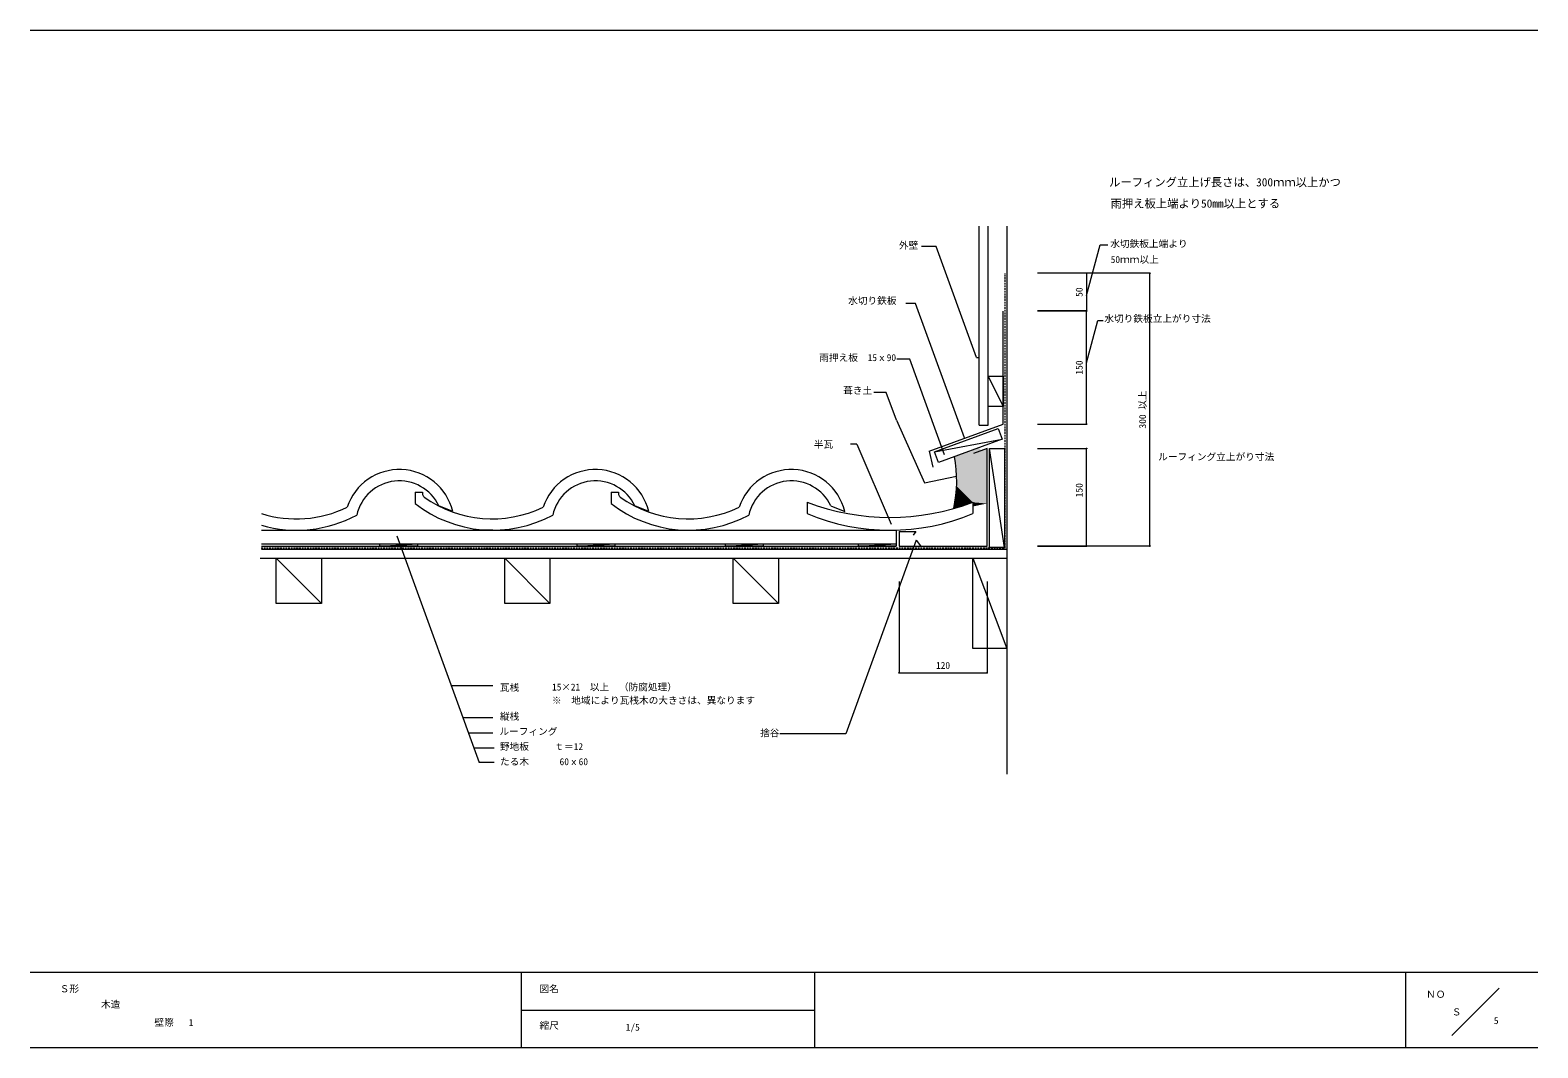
# Model space of a CAD drawing. Units: millimetres, scale not verified. Extents: x -1008 to 992, y -668 to 682.
import ezdxf
from ezdxf.enums import TextEntityAlignment as Align

# ---------------------------------------------------------------- set-up
doc = ezdxf.new("R2010")
doc.units = ezdxf.units.MM
doc.header["$LTSCALE"] = 2
doc.header["$PDMODE"] = 32
doc.header["$PDSIZE"] = 1
doc.linetypes.add('DASHED1', pattern=[1.8, 1.2, -0.6])
for name, color, linetype, lineweight in [('0-1', 7, 'Continuous', 18), ('0-2', 7, 'Continuous', 18), ('0-3', 7, 'Continuous', 18), ('0-4_下地', 7, 'Continuous', 18), ('0-5', 7, 'Continuous', 18), ('0-6', 7, 'Continuous', 18), ('0-7', 7, 'Continuous', 18), ('0-8', 8, 'Continuous', 18), ('1-0', 7, 'Continuous', 18)]:
    doc.layers.add(name, color=color, linetype=linetype, lineweight=lineweight)
doc.styles.add('ＭＳ ゴシック', font='')
doc.styles.get('ＭＳ ゴシック').set_extended_font_data('MS Gothic')

msp = doc.modelspace()

# ---------------------------------------------------------------- linework, layer by layer
at = {"layer": '0-1'}
for p, q in [((-497.568, 69.662), (-487.568, 69.662)), ((-497.568, 69.662), (-497.568, 54.662)), ((-487.568, 69.662), (-487.568, 66.449)), ((-237.568, 69.662), (-227.568, 69.662)), ((-237.568, 69.662), (-237.568, 54.662)), ((-227.568, 69.662), (-227.568, 66.449)), ((-447.568, 44.15), (-465.978, 51.427)), ((-187.568, 44.15), (-205.978, 51.427)), ((-187.568, 44.15), (-205.978, 51.427)), ((-701.351, 19.15), (-676.526, 19.15)), ((-701.351, 19.15), (-416.526, 19.15)), ((-701.351, 19.15), (140.615, 19.15)), ((-701.351, 1.15), (140.615, 1.15)), ((-354.418, 19.15), (-156.526, 19.15)), ((-702.87, -17.85), (-701.351, -17.85)), ((-701.351, -1.85), (140.615, -1.85)), ((-701.351, -5.85), (287.432, -5.85))]:
    msp.add_line(p, q, dxfattribs=at)
for centre, radius, start, end in [((-518.36, 26.772), 72.894, 13.7919, 161.69852), ((-518.36, 26.772), 57.895, 25.20538, 167.51599), ((-258.36, 26.772), 72.894, 13.7919, 161.69852), ((-258.36, 26.772), 57.895, 25.20538, 167.51599), ((1.64, 26.772), 72.894, 13.7919, 161.69852), ((1.64, 26.772), 57.895, 25.20538, 167.51599), ((-477.763, 70.227), 10.508, 201.07587, 223.8392), ((-395.224, 189.662), 155.491, 234.57967, 295.79265), ((-217.763, 70.227), 10.508, 201.07587, 223.8392), ((-135.224, 189.662), 155.491, 234.57967, 295.79265), ((-655.224, 189.662), 155.491, 252.74312, 295.79265), ((-394.482, 186.526), 167.376, 231.98312, 298.39507), ((-134.482, 186.526), 167.376, 231.98312, 298.39507), ((-654.482, 186.526), 167.376, 253.73822, 298.39507)]:
    msp.add_arc(centre, radius, start, end, dxfattribs=at)
at = {"layer": '0-2'}
msp.add_line((238.302, -17.85), (266.699, -17.85), dxfattribs=at)
msp.add_lwpolyline([(242.432, 56.15), (242.432, 50.682), (242.432, 41.15)], dxfattribs=at)
at = {"layer": '0-3'}
for p, q in [((22.432, 56.15), (22.432, 41.15)), ((54.022, 51.427), (72.432, 44.15))]:
    msp.add_line(p, q, dxfattribs=at)
for centre, radius, start, end in [((132.432, 348.65), 312.5, 249.3903, 290.6097), ((132.432, 305.15), 286, 247.38014, 292.61986)]:
    msp.add_arc(centre, radius, start, end, dxfattribs=at)
at = {"layer": '0-4_下地'}
for q in [(-419.701, 19.15), (-354.418, 19.15)]:
    msp.add_line((-394.482, 19.15), q, dxfattribs=at)
at = {"layer": '0-5'}
for p, q in [((287.432, 422.443), (287.432, -304.662)), ((393.23, 359.99), (328.093, 359.99)), ((477.372, 359.99), (328.093, 359.99)), ((393.23, 359.99), (393.23, 309.99)), ((477.372, -1.85), (477.372, 359.99)), ((393.23, 309.99), (328.093, 309.99)), ((393.23, 241.284), (408.246, 297.326)), ((408.246, 297.326), (415.077, 297.326)), ((191.561, 123.279), (281.236, 140.112)), ((281.236, 140.112), (196.714, 109.192)), ((276.083, 154.199), (281.236, 140.112)), ((-544.27, -1.85), (-494.27, 1.15)), ((-282.568, -1.85), (-232.568, 1.15)), ((-85.656, -1.85), (-35.656, 1.15)), ((90.615, -1.85), (140.615, 1.15)), ((140.615, 19.15), (140.615, 9.089)), ((140.615, 9.089), (140.615, -2.03)), ((284.56, -3.635), (264.56, -3.635)), ((477.372, -1.85), (328.093, -1.85))]:
    msp.add_line(p, q, dxfattribs=at)
at = {"layer": '0-5', "color": 3, "linetype": 'DASHED1'}
for p, q in [((285.164, -4.105), (285.164, 359.99)), ((-701.883, -4.105), (285.164, -4.105))]:
    msp.add_line(p, q, dxfattribs=at)
at = {"layer": '0-5', "color": 3}
for p, q in [((184.278, 123.941), (189.468, 102.711)), ((261.197, 127.645), (243.307, 121.1)), ((261.197, -1.85), (261.197, 127.645)), ((144.56, 17.52), (166.955, 17.52)), ((144.56, 17.52), (144.56, -1.85)), ((166.955, 17.52), (163.195, 12.748)), ((144.56, -1.85), (261.197, -1.85))]:
    msp.add_line(p, q, dxfattribs=at)
at = {"layer": '0-5'}
for points in [[(393.23, 330.609), (411.233, 397.8), (421.496, 397.8)], [(196.714, 109.192), (191.561, 123.279), (276.083, 154.199)], [(264.56, -3.635), (264.56, 127.645), (284.56, 127.645), (284.56, -3.635), (264.56, 127.645)]]:
    msp.add_lwpolyline(points, dxfattribs=at)
at = {"layer": '0-5', "color": 3}
msp.add_lwpolyline([(184.278, 123.941), (282.818, 159.99), (282.818, 226.783)], dxfattribs=at)
at = {"layer": '0-5'}
for points in [[(-544.27, -1.85), (-544.27, 1.15), (-494.27, 1.15), (-494.27, -1.85)], [(-282.568, -1.85), (-282.568, 1.15), (-232.568, 1.15), (-232.568, -1.85)], [(-85.656, -1.85), (-85.656, 1.15), (-35.656, 1.15), (-35.656, -1.85)], [(90.615, -1.85), (90.615, 1.15), (140.615, 1.15), (140.615, -1.85)]]:
    msp.add_lwpolyline(points, close=True, dxfattribs=at)
for p in [(393.23, 359.99), (477.372, 359.99), (393.23, 309.99), (477.372, -1.85)]:
    msp.add_point(p, dxfattribs=at)
at = {"layer": '0-6'}
for p, q in [((250.818, 158.723), (250.818, 422.443)), ((262.818, 158.723), (262.818, 422.443)), ((262.818, 223.361), (282.818, 183.361)), ((250.818, 158.723), (262.818, 158.723)), ((-681.567, -17.85), (-621.568, -77.85)), ((-378.568, -17.85), (-318.568, -77.85)), ((-75.568, -17.85), (-15.568, -77.85)), ((242.432, -17.85), (287.432, -137.85))]:
    msp.add_line(p, q, dxfattribs=at)
for points in [[(262.818, 183.361), (262.818, 223.361), (282.818, 223.361), (282.818, 183.361)], [(-681.567, -77.85), (-681.567, -17.85), (-621.568, -17.85), (-621.568, -77.85)], [(-378.568, -77.85), (-378.568, -17.85), (-318.568, -17.85), (-318.568, -77.85)], [(-75.568, -77.85), (-75.568, -17.85), (-15.568, -17.85), (-15.568, -77.85)], [(242.432, -137.85), (242.432, -17.85), (287.432, -17.85), (287.432, -137.85)]]:
    msp.add_lwpolyline(points, close=True, dxfattribs=at)
at = {"layer": '0-7'}
for p, q in [((193.742, 395.38), (174.324, 395.38)), ((247.297, 248.239), (193.742, 395.38)), ((166.133, 320.056), (153.483, 320.056)), ((231.122, 141.5), (166.133, 320.056)), ((328.093, 309.99), (393.23, 309.99)), ((393.23, 159.99), (393.23, 309.99)), ((158.824, 246.17), (141.42, 246.17)), ((205.002, 119.298), (158.824, 246.17)), ((247.297, 248.239), (251.383, 248.239)), ((127.536, 202.022), (111.264, 202.022)), ((141.008, 165.008), (127.536, 202.022)), ((141.008, 165.008), (178.065, 81.914)), ((328.093, 159.99), (393.23, 159.99)), ((88.524, 133.508), (79.902, 133.508)), ((88.524, 133.508), (134.018, 27.234)), ((328.093, 127.645), (393.23, 127.645)), ((393.23, -1.85), (393.23, 127.645)), ((178.065, 81.914), (220.674, 91.003)), ((-521.791, 11.738), (-412.302, -289.082)), ((167.296, 6.142), (73.77, -250.819)), ((167.296, 6.142), (172.95, -1.733)), ((328.093, -1.85), (393.23, -1.85)), ((144.56, -49.065), (144.56, -170.029)), ((261.197, -49.065), (261.197, -170.029)), ((144.56, -170.029), (261.197, -170.029)), ((-394.535, -187.49), (-449.278, -187.49)), ((-394.535, -229.846), (-433.862, -229.846)), ((-394.535, -250.062), (-426.504, -250.062)), ((73.77, -250.819), (-13.751, -250.819)), ((-419.489, -269.334), (-392.609, -269.334)), ((-392.609, -289.082), (-412.302, -289.082))]:
    msp.add_line(p, q, dxfattribs=at)
at = {"layer": '0-7', "color": 3}
msp.add_line((282.818, 226.783), (282.818, 309.939), dxfattribs=at)
at = {"layer": '0-7'}
for p in [(393.23, 309.99), (393.23, 159.99), (393.23, 127.645), (393.23, -1.85), (144.56, -170.029), (261.197, -170.029)]:
    msp.add_point(p, dxfattribs=at)
at = {"layer": '0-8', "color": 7}
msp.add_arc((39.811, 85.441), 181.163, 348.01338, 10.04835, dxfattribs=at)
at = {"layer": '0-8'}
for points in [[(242.432, 56.15), (250.484, 128.863), (218.43, 117.026)], [(242.432, 56.15), (253.574, 124.856), (250.484, 128.863)], [(242.432, 56.15), (261.197, 54.553), (261.197, 127.645)], [(242.432, 56.15), (261.197, 127.645), (253.574, 124.856)], [(242.432, 56.15), (218.255, 117.2), (218.195, 117.051)], [(242.432, 56.15), (218.195, 117.051), (219.895, 105.825)], [(242.432, 56.15), (218.43, 117.026), (218.299, 117.089)], [(242.432, 56.15), (219.895, 105.825), (220.726, 96.109)], [(242.432, 56.15), (220.726, 96.109), (221.11, 85.562)], [(242.432, 56.15), (221.11, 85.562), (220.918, 77.381)], [(242.432, 56.15), (219.32, 60.634), (218.361, 54.369)], [(242.432, 56.15), (220.343, 69.327), (219.32, 60.634)], [(242.432, 56.15), (220.918, 77.381), (220.343, 69.327)], [(218.361, 54.369), (217.024, 47.817), (223.091, 49.575)], [(218.361, 54.369), (236.515, 53.922), (242.432, 56.15)], [(218.361, 54.369), (223.091, 49.575), (229.803, 51.749)], [(218.361, 54.369), (229.803, 51.749), (236.515, 53.922)], [(242.432, 56.15), (242.432, 50.644), (261.197, 54.553)]]:
    msp.add_solid(points, dxfattribs=at)
at = {"layer": '1-0', "color": 5}
for p, q in [((-1008.108, 682.5), (991.892, 682.5)), ((991.892, -567.5), (-1008.108, -567.5)), ((-356.757, -567.5), (-356.757, -667.5)), ((32.432, -567.5), (32.432, -667.5)), ((816.892, -667.5), (816.892, -567.5)), ((940.541, -588.446), (877.703, -651.284)), ((-356.757, -617.5), (32.432, -617.5)), ((991.892, -667.5), (-1008.108, -667.5))]:
    msp.add_line(p, q, dxfattribs=at)
at = {"layer": '1-0'}
for q in [(-695.362, -17.85), (287.432, -17.85)]:
    msp.add_line((-701.351, -17.85), q, dxfattribs=at)

# ---------------------------------------------------------------- texts
at = {"layer": '0-5', "style": 'ＭＳ ゴシック'}
for s, height, p in [('ルーフィング立上げ長さは、300ｍｍ以上かつ', 11, (423.147, 471.945)), ('雨押え板上端より50mm以上とする', 11, (425.08, 443.71)), ('水切鉄板上端より', 9.164, (424.705, 391.813)), ('50ｍｍ以上', 9.164, (425.24, 370.952))]:
    msp.add_text(s, height=height, dxfattribs=at).set_placement(p, align=Align.BOTTOM_LEFT)
for s, p in [('50', (390.73, 328.74)), ('300 以上', (474.872, 154.07))]:
    msp.add_text(s, height=9.164, rotation=90, dxfattribs=at).set_placement(p, align=Align.BOTTOM_LEFT)
at = {"layer": '0-7', "style": 'ＭＳ ゴシック'}
for s, p in [('外壁', (144.271, 389.731)), ('水切り鉄板', (77.027, 316.336)), ('水切り鉄板立上がり寸法', (416.811, 292.501)), ('雨押え板\u300015ｘ90', (38.678, 240.733)), ('葺き土', (70.391, 197.114)), ('半瓦', (31.446, 125.631)), ('ルーフィング立上がり寸法', (488.257, 109.254)), ('120', (193.504, -167.529)), ('瓦桟', (-384.924, -196.858)), ('15×21\u3000以上\u3000（防腐処理）', (-315.83, -196.221)), ('※\u3000地域により瓦桟木の大きさは、異なります', (-315.945, -213.93)), ('縦桟', (-384.924, -235.148)), ('ルーフィング', (-385.605, -255.148)), ('捨谷', (-39.805, -257.123)), ('野地板', (-384.924, -275.148)), ('ｔ＝12', (-312.701, -275.148)), ('たる木', (-384.924, -295.148)), ('60ｘ60', (-305.837, -295.263))]:
    msp.add_text(s, height=9.164, dxfattribs=at).set_placement(p, align=Align.BOTTOM_LEFT)
for p in [(390.73, 225.615), (390.73, 62.883)]:
    msp.add_text('150', height=9.164, rotation=90, dxfattribs=at).set_placement(p, align=Align.BOTTOM_LEFT)
at = {"layer": '1-0', "style": 'ＭＳ ゴシック'}
for s, p in [('Ｓ形', (-968.919, -596.554)), ('図名', (-332.432, -596.554)), ('ＮＯ', (843.619, -603.848)), ('木造', (-914.111, -617.118)), ('Ｓ', (877.726, -627.253)), ('壁際', (-843.282, -641.199)), ('1', (-797.882, -641.199)), ('縮尺', (-332.432, -645.203)), ('1/5', (-218.105, -647.535)), ('5', (933.528, -638.738))]:
    msp.add_text(s, height=9.164, dxfattribs=at).set_placement(p, align=Align.BOTTOM_LEFT)

doc.saveas('drawing.dxf')
